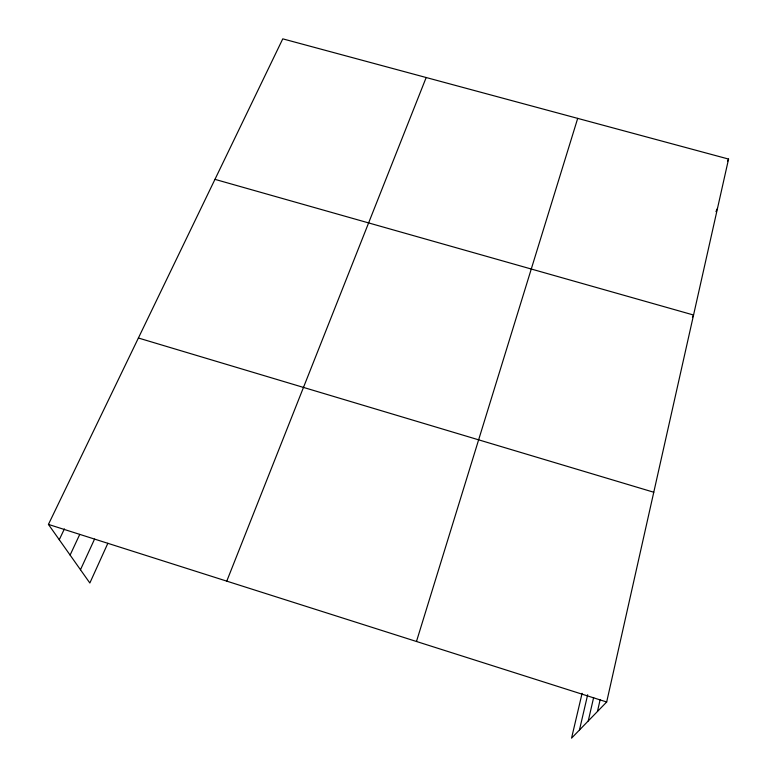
<?xml version="1.0" encoding="UTF-8"?>
<svg xmlns="http://www.w3.org/2000/svg" width="777" height="777" viewBox="0 0 777 777"><rect width="100%" height="100%" fill="white"/><g stroke="black" fill="none" stroke-linecap="round" stroke-linejoin="round"><path stroke-width="1.17" d="M582.09 693.327L571.551 738.15L606.682 701.99L728.564 159.062L282.77 38.85L48.436 524.417L89.85 583.003L107.857 543.278M597.455 711.489L600.126 699.737M588.247 720.969L593.647 697.484M579.457 730.011L587.665 694.755M416.472 641.491L577.699 118.376M226.767 581.147L426.185 77.515M80.478 569.745L94.551 539.121M727.583 161.169L728.564 159.062M70.105 555.069L79.749 534.411M59.256 539.733L64.394 528.914M715.947 211.616L717.482 208.421M692.443 317.152L693.55 315.025L214.967 179.361M138.393 338.014L653.768 492.239M48.436 524.417L606.682 701.99"/></g></svg>
